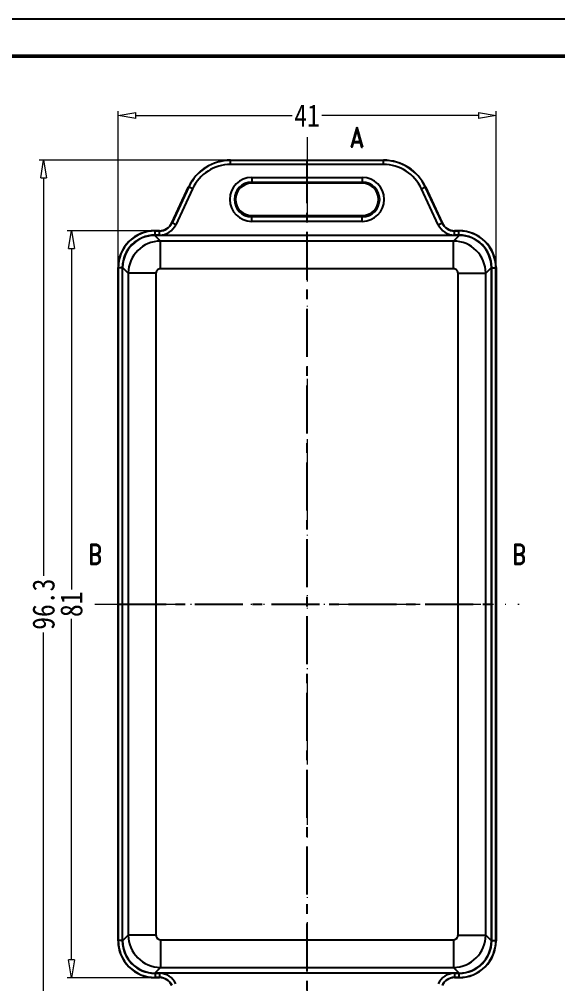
# Model space of a CAD drawing. Header units: millimetres. Extents: x -187 to 1788, y -1993 to 157.
# Drawn here: x -139.1 to -80.7, y 52.3 to 156.9 of the extents above; entities that cross this region are included whole.
import ezdxf
from ezdxf.enums import TextEntityAlignment as Align

# ---------------------------------------------------------------- set-up
doc = ezdxf.new("R2010")
doc.units = ezdxf.units.MM
doc.linetypes.add('CENTER', pattern=[50.8, 31.75, -6.35, 6.35, -6.35])
doc.linetypes.add('DIVIDE', pattern=[31.75, 12.7, -6.35, 0, -6.35, 0, -6.35])
doc.layers.add('dim', color=3, linetype='Continuous', lineweight=9)
doc.layers.add('hatch', color=56, linetype='Continuous', lineweight=9)
doc.layers.add('from', color=7, linetype='Continuous')
doc.styles.add('FFS', font='SIMFANG.TTF', dxfattribs={"width": 0.85})
doc.styles.add('LongTou', font='romand.shx', dxfattribs={"width": 0.8, "bigfont": 'whgdtxt.shx'})
doc.dimstyles.new('YanXiu', dxfattribs={"dimtxt": 2.5, "dimasz": 2.2, "dimexe": 1, "dimexo": 0.6, "dimgap": 0.66, "dimtad": 0, "dimzin": 9, "dimdsep": 46, "dimtxsty": 'FFS', "dimblk": 'CLOSEDBLANK', "dimcen": 0, "dimclrd": 256, "dimclre": 131, "dimclrt": 42, "dimazin": 0, "dimtfac": 1, "dimtofl": 0, "dimtmove": 0, "dimatfit": 3, "dimldrblk": 'CLOSEDBLANK', "dimfxl": 1, "dimlwd": 5, "dimlwe": 5, "dimarcsym": 0})

# ---------------------------------------------------------------- blocks, each defined once
blk = doc.blocks.new('_ClosedBlank')
at = {"color": 0, "linetype": 'ByBlock', "lineweight": -2}
for p, q in [((-1, 0.167), (0, 0)), ((-1, 0.167), (-1, -0.167)), ((0, 0), (-1, -0.167))]:
    blk.add_line(p, q, dxfattribs=at)
blk = doc.blocks.new('*D23')
at = {"layer": 'Defpoints', "color": 0}
for p in [(-116.2, 141.58), (-136.46, 45.28), (-116.2, 45.28)]:
    blk.add_point(p, dxfattribs=at)
at = {"layer": 'dim', "color": 131, "lineweight": 5}
for p, q in [((-116.68, 141.58), (-136.94, 141.58)), ((-116.68, 45.28), (-136.94, 45.28))]:
    blk.add_line(p, q, dxfattribs=at)
at = {"layer": 'dim', "lineweight": 5}
for p, q in [((-136.46, 139.66), (-136.46, 96.52)), ((-136.46, 47.2), (-136.46, 90.35))]:
    blk.add_line(p, q, dxfattribs=at)
at = {"layer": 'dim', "lineweight": 5, "xscale": 1.92, "yscale": 1.92, "zscale": 1.92}
for p, rotation in [((-136.46, 141.58), 90), ((-136.46, 45.28), 270)]:
    blk.add_blockref('_ClosedBlank', p, dxfattribs=dict(at, rotation=rotation))
at = {"layer": 'dim', "color": 42, "insert": (-136.46, 93.43), "char_height": 2.4, "attachment_point": 5, "rotation": 90, "style": 'FFS'}
blk.add_mtext('96.3', dxfattribs=at)
blk = doc.blocks.new('*D24')
at = {"layer": 'Defpoints', "color": 0}
for p in [(-124.39, 133.93), (-133.44, 52.93), (-124.39, 52.93)]:
    blk.add_point(p, dxfattribs=at)
at = {"layer": 'dim', "color": 131, "lineweight": 5}
for p, q in [((-124.87, 133.93), (-133.92, 133.93)), ((-124.87, 52.93), (-133.92, 52.93))]:
    blk.add_line(p, q, dxfattribs=at)
at = {"layer": 'dim', "lineweight": 5}
for p, q in [((-133.44, 132.01), (-133.44, 95.04)), ((-133.44, 54.85), (-133.44, 91.83))]:
    blk.add_line(p, q, dxfattribs=at)
at = {"layer": 'dim', "lineweight": 5, "xscale": 1.92, "yscale": 1.92, "zscale": 1.92}
for p, rotation in [((-133.44, 133.93), 90), ((-133.44, 52.93), 270)]:
    blk.add_blockref('_ClosedBlank', p, dxfattribs=dict(at, rotation=rotation))
at = {"layer": 'dim', "color": 42, "insert": (-133.44, 93.43), "char_height": 2.4, "attachment_point": 5, "rotation": 90, "style": 'FFS'}
blk.add_mtext('81', dxfattribs=at)
blk = doc.blocks.new('*D27')
at = {"layer": 'Defpoints', "color": 0}
for p in [(-87.39, 146.43), (-128.39, 129.93, 0), (-87.39, 129.93, 0)]:
    blk.add_point(p, dxfattribs=at)
at = {"layer": 'dim', "color": 131, "lineweight": 5}
for p, q in [((-128.39, 130.41), (-128.39, 146.91)), ((-87.39, 130.41), (-87.39, 146.91))]:
    blk.add_line(p, q, dxfattribs=at)
at = {"layer": 'dim', "lineweight": 5}
for p, q in [((-126.47, 146.43), (-109.52, 146.43)), ((-89.31, 146.43), (-106.27, 146.43))]:
    blk.add_line(p, q, dxfattribs=at)
at = {"layer": 'dim', "lineweight": 5, "xscale": 1.92, "yscale": 1.92, "zscale": 1.92, "rotation": 180}
blk.add_blockref('_ClosedBlank', (-128.39, 146.43), dxfattribs=at)
at = {"layer": 'dim', "lineweight": 5, "xscale": 1.92, "yscale": 1.92, "zscale": 1.92}
blk.add_blockref('_ClosedBlank', (-87.39, 146.43), dxfattribs=at)
at = {"layer": 'dim', "color": 42, "insert": (-107.89, 146.43), "char_height": 2.4, "attachment_point": 5, "style": 'FFS'}
blk.add_mtext('41', dxfattribs=at)

msp = doc.modelspace()

# ---------------------------------------------------------------- linework, layer by layer
at = {"color": 7, "linetype": 'Continuous'}
for p, q in [((-116.199, 141.583), (-99.59, 141.583)), ((-116.199, 141.583), (-116.188, 141.565)), ((-99.602, 141.565), (-116.188, 141.565)), ((-116.188, 141.115), (-116.188, 141.565)), ((-99.602, 141.565), (-99.59, 141.583)), ((-99.601, 141.115), (-99.601, 141.565)), ((-99.601, 141.115), (-116.188, 141.115)), ((-113.895, 139.715), (-101.895, 139.715)), ((-113.895, 139.715), (-113.895, 139.083)), ((-113.895, 139.216), (-101.895, 139.216)), ((-101.895, 139.715), (-101.895, 139.083)), ((-122.548, 134.8), (-120.731, 138.697)), ((-120.719, 138.679), (-122.537, 134.782)), ((-120.312, 138.489), (-122.129, 134.591)), ((-120.731, 138.697), (-120.719, 138.679)), ((-120.312, 138.489), (-120.719, 138.679)), ((-101.895, 139.083), (-113.895, 139.083)), ((-95.478, 138.489), (-95.07, 138.679)), ((-93.66, 134.591), (-95.478, 138.489)), ((-95.07, 138.679), (-95.058, 138.697)), ((-93.253, 134.782), (-95.07, 138.679)), ((-95.058, 138.697), (-93.241, 134.799)), ((-113.895, 135.583), (-101.895, 135.583)), ((-113.895, 134.952), (-113.895, 135.583)), ((-101.895, 135.451), (-113.895, 135.451)), ((-101.895, 134.952), (-113.895, 134.952)), ((-101.895, 134.952), (-101.895, 135.583)), ((-124.395, 133.933), (-123.907, 133.933)), ((-124.377, 133.915), (-124.395, 133.933)), ((-123.896, 133.915), (-124.377, 133.915)), ((-124.377, 133.466), (-124.377, 133.915)), ((-123.896, 133.915), (-123.907, 133.933)), ((-123.896, 133.466), (-123.896, 133.915)), ((-122.537, 134.782), (-122.548, 134.8)), ((-122.129, 134.591), (-122.537, 134.782)), ((-93.66, 134.591), (-93.253, 134.782)), ((-93.253, 134.782), (-93.241, 134.799)), ((-91.893, 133.915), (-91.882, 133.933)), ((-91.412, 133.915), (-91.893, 133.915)), ((-91.893, 133.466), (-91.893, 133.915)), ((-91.882, 133.933), (-91.394, 133.933)), ((-91.394, 133.933), (-91.412, 133.915)), ((-91.412, 133.466), (-91.412, 133.915)), ((-91.391, 133.433), (-124.398, 133.433)), ((-123.781, 132.816), (-124.398, 133.433)), ((-123.896, 133.466), (-124.377, 133.466)), ((-92.009, 132.816), (-91.391, 133.433)), ((-91.412, 133.466), (-91.893, 133.466)), ((-92.009, 132.816), (-123.781, 132.816)), ((-123.781, 129.819), (-123.781, 132.816)), ((-92.008, 129.819), (-92.008, 132.816)), ((-128.395, 56.934), (-128.395, 129.933)), ((-128.377, 129.915), (-128.395, 129.933)), ((-127.927, 129.916), (-128.377, 129.916)), ((-128.377, 129.915), (-128.377, 56.952)), ((-127.927, 129.916), (-127.927, 56.951)), ((-127.895, 56.93), (-127.895, 129.937)), ((-127.278, 129.319), (-127.895, 129.937)), ((-92.008, 129.819), (-123.781, 129.819)), ((-88.512, 129.32), (-87.895, 129.937)), ((-87.895, 56.93), (-87.895, 129.937)), ((-87.862, 129.916), (-87.413, 129.916)), ((-87.862, 56.951), (-87.862, 129.916)), ((-87.395, 129.933), (-87.413, 129.915)), ((-87.413, 56.952), (-87.413, 129.915)), ((-87.395, 129.934), (-87.395, 56.933)), ((-124.281, 129.32), (-127.278, 129.32)), ((-127.278, 129.319), (-127.278, 57.547)), ((-124.281, 129.32), (-124.281, 57.547)), ((-91.509, 129.32), (-88.512, 129.32)), ((-91.509, 57.547), (-91.509, 129.32)), ((-88.512, 57.547), (-88.512, 129.32)), ((-127.278, 57.547), (-127.895, 56.93)), ((-124.281, 57.547), (-127.278, 57.547)), ((-91.509, 57.547), (-88.512, 57.547)), ((-88.512, 57.547), (-87.895, 56.93)), ((-128.395, 56.934), (-128.377, 56.952)), ((-127.927, 56.951), (-128.377, 56.951)), ((-123.781, 57.047), (-123.781, 54.05)), ((-123.781, 57.047), (-92.008, 57.047)), ((-92.008, 57.047), (-92.008, 54.05)), ((-87.862, 56.951), (-87.413, 56.951)), ((-87.413, 56.952), (-87.395, 56.934)), ((-123.781, 54.05), (-124.398, 53.433)), ((-91.391, 53.433), (-124.398, 53.433)), ((-124.377, 53.401), (-124.377, 52.951)), ((-124.377, 53.401), (-123.896, 53.401)), ((-123.896, 53.401), (-123.896, 52.951)), ((-123.781, 54.05), (-92.008, 54.05)), ((-92.008, 54.05), (-91.391, 53.433)), ((-91.893, 53.401), (-91.893, 52.951)), ((-91.893, 53.401), (-91.412, 53.401)), ((-91.412, 53.401), (-91.412, 52.951)), ((-124.395, 52.933), (-124.377, 52.951)), ((-123.907, 52.933), (-124.395, 52.933)), ((-124.377, 52.951), (-123.896, 52.951)), ((-123.896, 52.951), (-123.908, 52.933)), ((-91.893, 52.951), (-91.882, 52.933)), ((-91.893, 52.951), (-91.412, 52.951)), ((-91.394, 52.933), (-91.882, 52.933)), ((-91.412, 52.951), (-91.394, 52.933))]:
    msp.add_line(p, q, dxfattribs=at)
at = {"color": 1, "linetype": 'CENTER', "ltscale": 0.164}
for p, q in [((-107.895, 45.283, 0), (-107.895, 141.583, 0)), ((-128.395, 93.433, 0), (-87.395, 93.433, 0))]:
    msp.add_line(p, q, dxfattribs=at)
at = {"color": 7, "linetype": 'Continuous'}
for centre, radius, start, end in [((-116.199, 136.584), 5, 89.99615, 154.99993), ((-116.188, 136.566), 5, 89.9961, 154.99996), ((-99.601, 136.566), 5, 25.00004, 90.00389), ((-99.59, 136.584), 5, 25.00007, 90.00385), ((-116.188, 136.566), 4.55, 89.99976, 155.00024), ((-99.601, 136.566), 4.55, 24.99976, 90.00024), ((-113.895, 137.333), 2.382, 90, 270), ((-113.895, 137.333), 1.882, 90, 270), ((-101.895, 137.333), 2.382, 270, 90), ((-101.895, 137.333), 1.882, 270, 90), ((-113.895, 137.333), 1.75, 90, 270), ((-101.895, 137.333), 1.75, 270, 90), ((-124.395, 129.934), 4, 89.99988, 180.00653), ((-124.377, 129.916), 4, 89.99981, 180.00663), ((-123.907, 135.433), 1.5, 270.00044, 335.00781), ((-123.896, 135.415), 1.5, 270.00054, 335.00767), ((-123.896, 135.415), 1.95, 270.00056, 334.99918), ((-91.893, 135.415), 1.95, 205.00056, 269.99918), ((-91.893, 135.415), 1.5, 205.00006, 270.00723), ((-91.882, 135.433), 1.5, 204.99996, 270.00737), ((-91.412, 129.916), 4, 359.99337, 90.00019), ((-91.394, 129.934), 4, 359.99347, 90.00012), ((-124.377, 129.916), 3.55, 90.3925, 179.60747), ((-124.376, 129.929), 3.536, 90.01291, 90.40805), ((-91.413, 129.929), 3.536, 89.59195, 89.98709), ((-91.412, 129.916), 3.55, 0.39253, 89.60751), ((-123.774, 129.313), 3.503, 90.10861, 179.89681), ((-92.015, 129.313), 3.503, 0.10861, 89.89681), ((-124.39, 129.915), 3.536, 179.59155, 179.98673), ((-123.781, 129.32), 0.499, 89.97867, 180.02133), ((-92.008, 129.32), 0.499, 359.97866, 90.02134), ((-91.399, 129.915), 3.536, 0.01328, 0.40845), ((-123.774, 57.554), 3.503, 180.1086, 269.89681), ((-123.781, 57.547), 0.499, 179.97867, 270.02133), ((-92.008, 57.547), 0.499, 269.97866, 0.02134), ((-92.015, 57.554), 3.503, 270.1086, 359.89681), ((-124.395, 56.933), 4, 179.99347, 270.00012), ((-124.377, 56.951), 4, 179.99337, 270.00019), ((-124.39, 56.952), 3.536, 180.01328, 180.40845), ((-124.377, 56.951), 3.55, 180.39253, 269.60751), ((-91.412, 56.951), 4, 269.99981, 0.00663), ((-91.394, 56.933), 4, 269.99988, 0.00653), ((-91.412, 56.951), 3.55, 270.3925, 359.60747), ((-91.399, 56.952), 3.536, 359.59155, 359.98673), ((-124.376, 56.937), 3.536, 269.59195, 269.98709), ((-123.896, 51.451), 1.95, 25.00167, 89.99807), ((-91.893, 51.451), 1.95, 90.00167, 154.99807), ((-91.413, 56.937), 3.536, 270.01291, 270.40805), ((-123.907, 51.434), 1.5, 24.99996, 90.00737), ((-123.896, 51.451), 1.5, 25.00006, 90.00723), ((-91.893, 51.451), 1.5, 90.00054, 155.00767), ((-91.882, 51.434), 1.5, 90.00044, 155.00781)]:
    msp.add_arc(centre, radius, start, end, dxfattribs=at)
for centre, major_axis, start_param, end_param in [((-124.391, 129.93), (-2.48, 2.48), -0.7844468, 0.7844468), ((-91.398, 129.93), (2.48, 2.48), -0.7844468, 0.7844468), ((-124.391, 56.937), (2.48, 2.48), 2.3571458, 3.9260395), ((-91.398, 56.937), (-2.48, 2.48), -3.9260395, -2.3571458)]:
    msp.add_ellipse(centre, major_axis=major_axis, ratio=0.9980992, start_param=start_param, end_param=end_param, dxfattribs=at)
at = {"layer": 'from', "elevation": 0}
msp.add_lwpolyline([(-187.118, -4.464), (45.041, -4.464), (45.041, 156.866), (-187.118, 156.866)], close=True, dxfattribs=at)
at = {"layer": 'from', "const_width": 0.4, "elevation": 0}
msp.add_lwpolyline([(-183.117, -0.463), (-183.117, 152.865), (41.04, 152.865), (41.04, -0.463), (-183.117, -0.463)], dxfattribs=at)
at = {"layer": 'hatch', "color": 2, "linetype": 'DIVIDE', "ltscale": 0.2}
for p, q in [((-107.895, 144.083, 0), (-107.895, 42.783, 0)), ((-130.895, 93.433), (-84.895, 93.433, 0))]:
    msp.add_line(p, q, dxfattribs=at)
at = {"layer": 'hatch', "color": 2, "elevation": 0}
msp.add_lwpolyline([(-107.895, 144.083, 0, 0, 0), (-106.095, 144.083, 0.54, 0, 0), (-104.295, 144.083, 0, 0, 0)], format="xyseb", dxfattribs=at)
at = {"layer": 'hatch', "color": 2}
for points in [[(-130.895, 93.433, 0, 0, 0), (-130.895, 95.233, 0.54, 0, 0), (-130.895, 97.033, 0, 0, 0)], [(-84.895, 93.433, 0, 0, 0), (-84.895, 95.233, 0.54, 0, 0), (-84.895, 97.033, 0, 0, 0)]]:
    msp.add_lwpolyline(points, format="xyseb", dxfattribs=at)

# ---------------------------------------------------------------- texts
at = {"layer": 'hatch', "color": 6, "style": 'LongTou', "width": 0.8}
for s, p in [('A', (-102.495, 144.083, 0)), ('B', (-130.895, 98.833)), ('B', (-84.895, 98.833))]:
    msp.add_text(s, height=2.2, dxfattribs=at).set_placement(p, align=Align.MIDDLE)

# ---------------------------------------------------------------- dimensions: what is measured, and where the dimension line sits
at = {"layer": 'dim'}
dim = msp.add_linear_dim(base=(-87.395, 146.434, 0), p1=(-128.395, 129.933), p2=(-87.395, 129.933), dimstyle='YanXiu', override={"dimtxt": 2.4, "dimasz": 1.92, "dimexe": 0.47976, "dimexo": 0.47976, "dimgap": 0.47976, "dimzin": 8}, dxfattribs=at)
dim.commit()
dim.dimension.update_dxf_attribs({"geometry": '*D27', "text_midpoint": (-107.895, 146.434, 0)})
dim = msp.add_linear_dim(base=(-136.464, 45.283), p1=(-116.199, 141.583), p2=(-116.199, 45.283), angle=90, dimstyle='YanXiu', override={"dimtxt": 2.4, "dimasz": 1.92, "dimexe": 0.47976, "dimexo": 0.47976, "dimgap": 0.47976, "dimzin": 8}, dxfattribs=at)
dim.commit()
dim.dimension.update_dxf_attribs({"geometry": '*D23', "text_midpoint": (-136.464, 93.433), "dimtype": 160})
dim = msp.add_linear_dim(base=(-133.444, 52.933), p1=(-124.395, 133.933), p2=(-124.395, 52.933), angle=90, dimstyle='YanXiu', override={"dimtxt": 2.4, "dimasz": 1.92, "dimexe": 0.47976, "dimexo": 0.47976, "dimgap": 0.47976, "dimzin": 8}, dxfattribs=at)
dim.commit()
dim.dimension.update_dxf_attribs({"geometry": '*D24', "text_midpoint": (-133.444, 93.433)})

doc.saveas('drawing.dxf')
